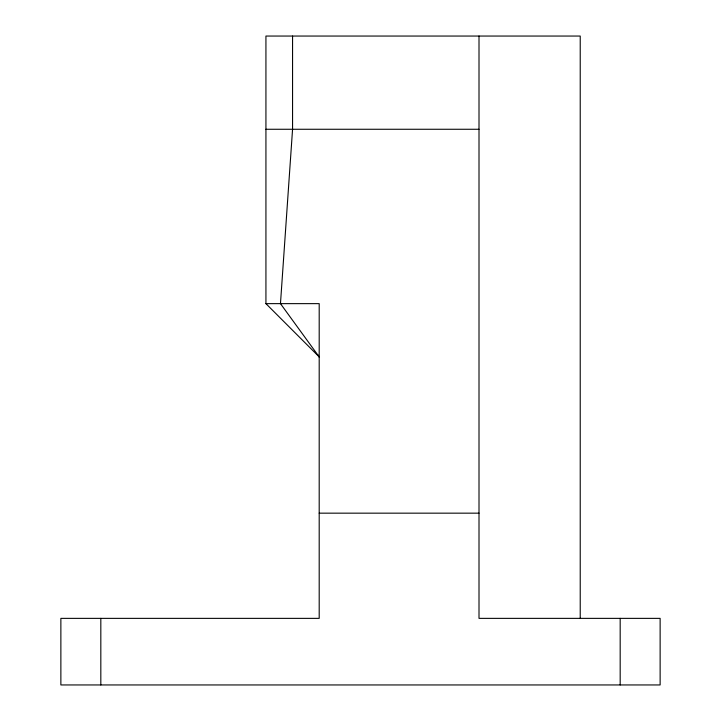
<?xml version="1.0" encoding="UTF-8"?>
<svg xmlns="http://www.w3.org/2000/svg" width="721" height="721" viewBox="0 0 721 721"><rect width="100%" height="100%" fill="white"/><g stroke="black" fill="none" stroke-linecap="round" stroke-linejoin="round"><path stroke-width="1.08" d="M265.932 129.266L479.005 129.266M580.225 618.366L580.225 36.05L265.932 36.05L265.932 303.64L319.196 303.64L319.196 618.366L60.87 618.366L60.87 684.95L660.13 684.95L660.13 618.366L479.005 618.366L479.005 36.05M319.196 513.163L479.005 513.163M265.932 303.64L319.196 356.904L317.961 355.038M319.196 356.904L280.469 303.64L292.564 129.266L292.564 36.05M620.177 618.366L620.177 684.95M100.823 618.366L100.823 684.95"/></g></svg>
